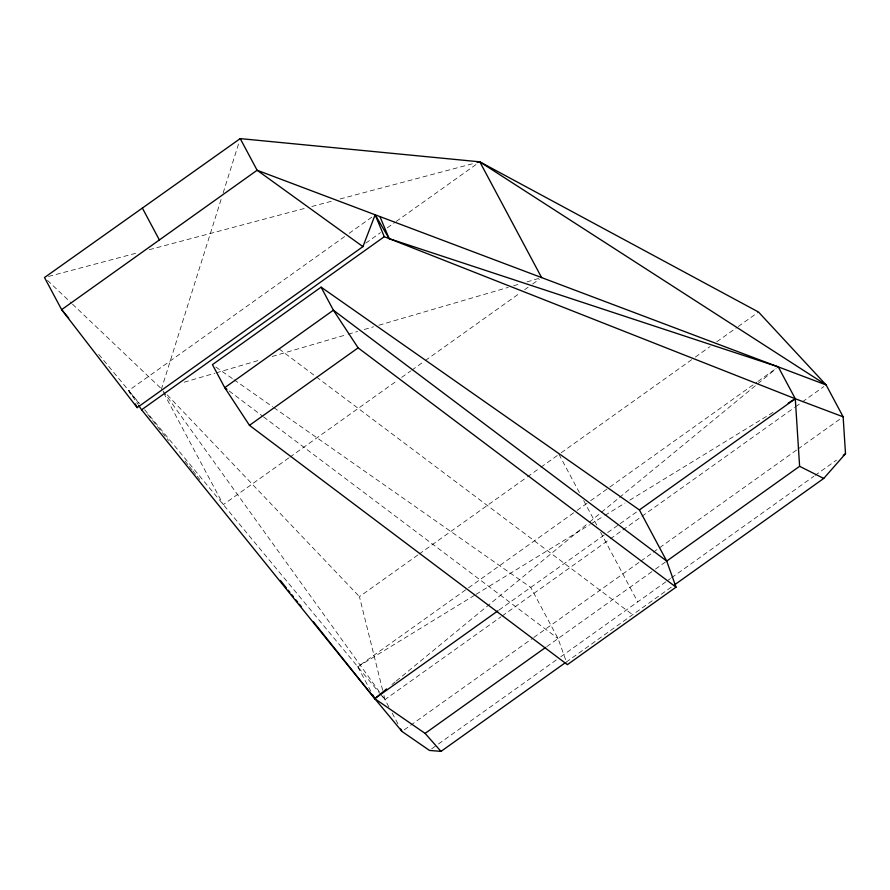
<?xml version="1.0" encoding="UTF-8"?>
<svg xmlns="http://www.w3.org/2000/svg" width="890" height="890" viewBox="0 0 890 890"><rect width="100%" height="100%" fill="white"/><g stroke="black" fill="none" stroke-linecap="round" stroke-linejoin="round"><path stroke-width="0.67" stroke-dasharray="4.45 3.34" d="M221.065 199.516L161.49 388.852L163.448 392.501M223.145 192.896L238.976 142.578M391.956 684.532L395.182 681.885M396.25 681.006L588.346 523.064M589.414 522.185L618.394 498.356M619.462 497.477L776.136 368.66M344.641 236.562L128.716 390.543L131.742 396.651M349.158 233.336L372.899 216.404M365.801 243.137L380.475 232.679M387.25 227.851L395.149 222.211M396.284 221.41L477.552 163.448M288.772 457.927L223.301 504.619L164.094 393.725M289.906 457.115L397.14 380.642M401.657 377.416L410.679 370.985M411.814 370.173L424.23 361.318M425.353 360.517L520.172 292.899M524.688 289.673L528.07 287.259M532.587 284.043L539.362 279.204M382.644 690.217L359.438 596.656L418.055 554.848M419.179 554.036L526.279 477.663M527.414 476.851L539.807 468.007M540.942 467.205L557.852 455.146M561.234 452.732L694.256 357.858M695.39 357.057L710.042 346.611M716.806 341.782L737.098 327.309M738.222 326.508L758.514 312.034M370.863 691.296L357.78 666.788L467.428 588.59M468.563 587.789L575.941 511.205M577.076 510.393L589.514 501.526M590.637 500.725L608.727 487.82M609.861 487.019L756.812 382.211M757.935 381.409L778.283 366.891M499.101 609.995L606.58 533.344M607.703 532.532L619.028 524.466M620.163 523.654L639.398 509.937M388.886 706.927L384.958 699.573L501.026 616.803M502.149 616.002L609.205 539.652M610.34 538.839L621.632 530.785M622.766 529.984L640.845 517.09M641.968 516.278L794.492 407.509M795.627 406.697L801.267 402.669M802.402 401.868L823.862 386.56M404.238 729.845L532.687 638.23M533.822 637.429L639.788 561.857M640.911 561.045L652.214 552.99M653.338 552.189L796.828 449.862M797.952 449.05L840.883 418.434M546.794 646.607L654.317 569.923M655.441 569.122L665.587 561.89M431.717 748.802L437.368 744.763M438.503 743.962L556.239 659.991M560.767 656.764L665.976 581.737M667.1 580.925L670.493 578.511M671.616 577.71L813.883 476.25M815.018 475.438L836.466 460.141M566.129 662.16L672.206 586.51M357.78 666.788L474.848 595.076M476.028 594.353L589.547 524.8M590.726 524.077L603.731 516.111M604.922 515.388L625.025 503.072M629.753 500.169L775.19 411.069M184.163 382.211L214.846 373.233M216.181 372.843L260.192 359.961M272.195 356.445L346.889 334.596M348.224 334.195L357.558 331.469M364.233 329.511L373.566 326.786M378.895 325.217L508.279 287.359M513.608 285.79L520.283 283.843M526.947 281.896L538.951 278.381M48.527 276.467L138.551 252.549M149.297 249.69L306.494 207.904M311.867 206.48L332.014 201.118M340.08 198.971L473.091 163.615M215.858 367.036L232.913 378.962M234.048 379.763L272.696 406.808M273.831 407.609L530.74 587.422L558.052 638.575L566.919 663.35M279.104 348.913L632.634 614.734M229.175 391.01L262.405 416.019M263.507 416.854L558.052 638.575M47.504 280.394L71.5 303.234M72.502 304.18L160.489 387.895M167.231 394.871L359.438 596.656M98.712 354.353L139.329 403.337M144.636 409.734L379.696 693.232M380.575 694.289L384.958 699.573L383.968 695.568M139.118 403.559L128.716 390.543L137.805 404.127M147.785 414.417L168.577 440.45M185.042 461.065L188.502 465.403M189.37 466.482L191.973 469.742M192.841 470.821L196.301 475.171M197.168 476.25L199.772 479.51M163.115 391.099L379.296 691.697M382.533 696.191L384.958 699.573M558.976 454.345L579.79 493.327M583.695 500.636L596.712 525.011M600.616 532.32L637.741 601.863M392.167 713.057L398.709 725.317"/><path stroke-width="1.33" d="M674.464 584.897L823.728 478.442L845.5 453.7L843.142 416.82L826.131 384.947L758.514 312.034L479.81 161.835L240.222 138.606L44.5 277.546L61.644 309.653L137.171 407.631L362.931 246.63L375.157 214.79L389.141 238.631L778.283 366.891L795.293 398.753L799.609 466.304L666.71 561.089L333.394 310.187L321.101 287.159L212.443 364.644L224.747 387.673L249.467 425.342L567.375 664.652L676.033 587.166L666.71 561.089L639.398 509.937L321.101 287.159M564.994 662.961L441.006 751.394L429.447 750.415L401.98 731.447L374.79 698.65L386.594 688.938M138.562 405.262L141.588 409.789L384.28 236.707L795.293 398.753L843.142 416.82M249.467 425.342L358.114 347.857L676.033 587.166M141.588 409.789L374.79 698.65L497.977 610.796M639.398 509.937L795.293 398.753L788.206 403.103M313.269 621.62L374.79 698.65L425.097 733.393L545.659 647.408M843.242 455.313L845.5 453.7M477.118 162.547L479.81 161.835L826.131 384.947L257.121 170.246L240.222 138.606M799.609 466.304L823.728 478.442M362.931 246.63L257.121 170.246L61.644 309.653L68.708 318.164M226.961 389.342L224.747 387.673L333.394 310.187L358.114 347.857M425.097 733.393L441.006 751.394M280.35 580.402L286.413 587.99M288.149 590.159L289.873 592.328M291.608 594.498L293.344 596.667M295.947 599.927L297.672 602.096M299.407 604.265L301.143 606.435M479.81 161.835L541.621 277.602M142.356 208.071L159.377 239.955M400.678 728.999L401.98 731.447M372.821 694.968L374.79 698.65M135.358 403.971L137.171 407.631M379.93 216.593L389.141 238.631M375.157 214.79L384.28 236.707"/></g></svg>
